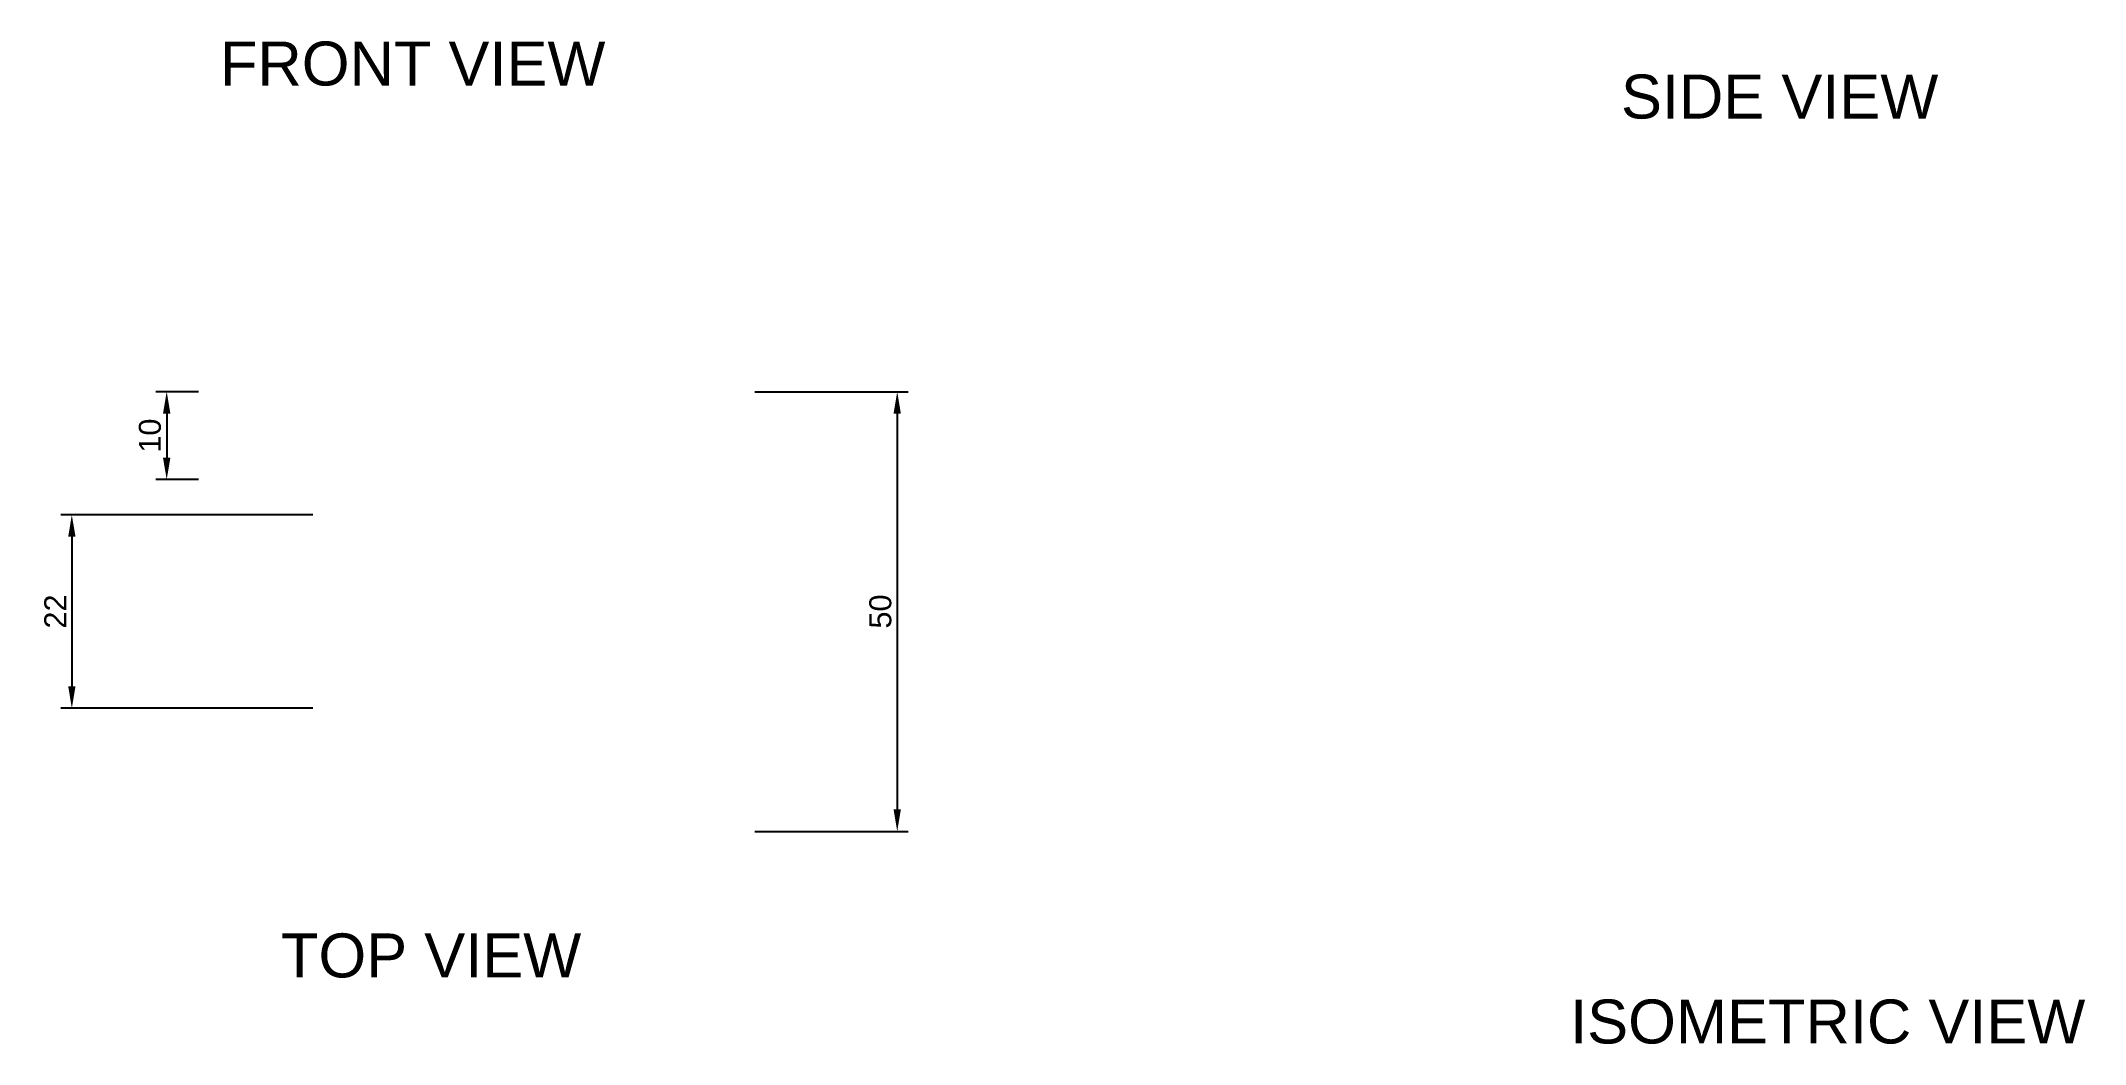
# Paper-space layout '7.2' of a CAD drawing. Header units: millimetres. Extents: x 4 to 237, y 14 to 128.
import ezdxf

# ---------------------------------------------------------------- set-up
doc = ezdxf.new("R2010")
doc.units = ezdxf.units.MM
doc.styles.get("Standard").update_dxf_attribs({"font": 'arial.ttf'})
doc.dimstyles.new('ISO-25', dxfattribs={"dimtxt": 2.5, "dimasz": 2.5, "dimexe": 1.25, "dimexo": 0.625, "dimtad": 1, "dimtxsty": 'Standard', "dimcen": 2.5, "dimadec": 0, "dimazin": 0, "dimtfac": 1, "dimtmove": 0, "dimatfit": 3, "dimfxl": 1, "dimarcsym": 0})

# ---------------------------------------------------------------- blocks, each defined once
blk = doc.blocks.new('*D13')
at = {"color": 0, "lineweight": -2, "transparency": 16777216}
for p, q in [((22.32, 87.82), (17.44, 87.82)), ((18.69, 85.32), (18.69, 80.32)), ((22.32, 77.82), (17.44, 77.82))]:
    blk.add_line(p, q, dxfattribs=at)
at = {"color": 0, "transparency": 16777216}
for points in [[(18.27, 85.32), (19.11, 85.32), (18.69, 87.82)], [(18.27, 80.32), (19.11, 80.32), (18.69, 77.82)]]:
    blk.add_solid(points, dxfattribs=at)
at = {"layer": 'Defpoints', "color": 0, "transparency": 16777216}
for p in [(22.95, 87.82), (18.69, 77.82), (22.95, 77.82)]:
    blk.add_point(p, dxfattribs=at)
at = {"color": 0, "transparency": 16777216, "insert": (16.79, 82.82), "char_height": 2.5, "attachment_point": 5, "rotation": 90}
blk.add_mtext('10', dxfattribs=at)
blk = doc.blocks.new('*D14')
at = {"color": 0, "lineweight": -2, "transparency": 16777216}
for p, q in [((35.32, 73.82), (6.65, 73.82)), ((7.9, 71.32), (7.9, 54.32)), ((35.32, 51.82), (6.65, 51.82))]:
    blk.add_line(p, q, dxfattribs=at)
at = {"color": 0, "transparency": 16777216}
for points in [[(7.49, 71.32), (8.32, 71.32), (7.9, 73.82)], [(7.49, 54.32), (8.32, 54.32), (7.9, 51.82)]]:
    blk.add_solid(points, dxfattribs=at)
at = {"layer": 'Defpoints', "color": 0, "transparency": 16777216}
for p in [(35.95, 73.82), (7.9, 51.82), (35.95, 51.82)]:
    blk.add_point(p, dxfattribs=at)
at = {"color": 0, "transparency": 16777216, "insert": (6.02, 62.82), "char_height": 2.5, "attachment_point": 5, "rotation": 90}
blk.add_mtext('22', dxfattribs=at)
blk = doc.blocks.new('*D15')
at = {"color": 0, "lineweight": -2, "transparency": 16777216}
for p, q in [((85.57, 87.82), (103.02, 87.82)), ((101.77, 85.32), (101.77, 40.32)), ((85.57, 37.82), (103.02, 37.82))]:
    blk.add_line(p, q, dxfattribs=at)
at = {"color": 0, "transparency": 16777216}
for points in [[(101.35, 85.32), (102.18, 85.32), (101.77, 87.82)], [(101.35, 40.32), (102.18, 40.32), (101.77, 37.82)]]:
    blk.add_solid(points, dxfattribs=at)
at = {"layer": 'Defpoints', "color": 0, "transparency": 16777216}
for p in [(84.95, 87.82), (84.95, 37.82), (101.77, 37.82)]:
    blk.add_point(p, dxfattribs=at)
at = {"color": 0, "transparency": 16777216, "insert": (99.86, 62.82), "char_height": 2.5, "attachment_point": 5, "rotation": 90}
blk.add_mtext('50', dxfattribs=at)

psp = doc.layouts.new('7.2')

# ---------------------------------------------------------------- texts
for s, p in [('FRONT VIEW', (24.742, 122.633)), ('SIDE VIEW', (184.073, 118.877)), ('TOP VIEW', (31.682, 21.215)), ('ISOMETRIC VIEW', (178.29, 13.702))]:
    psp.add_text(s, height=5).set_placement(p)

# ---------------------------------------------------------------- dimensions: what is measured, and where the dimension line sits
for base, p1, p2, picture, middle in [((18.689, 77.822), (22.948, 87.822), (22.948, 77.822), '*D13', (16.787, 82.822)), ((101.766, 37.822), (84.948, 87.822), (84.948, 37.822), '*D15', (99.864, 62.822)), ((7.903, 51.822), (35.948, 73.822), (35.948, 51.822), '*D14', (6.023, 62.822))]:
    dim = psp.add_linear_dim(base=base, p1=p1, p2=p2, angle=90, dimstyle='ISO-25', override={"dimlfac": -1})
    dim.commit()
    dim.dimension.update_dxf_attribs({"geometry": picture, "text_midpoint": middle})

doc.saveas('drawing.dxf')
